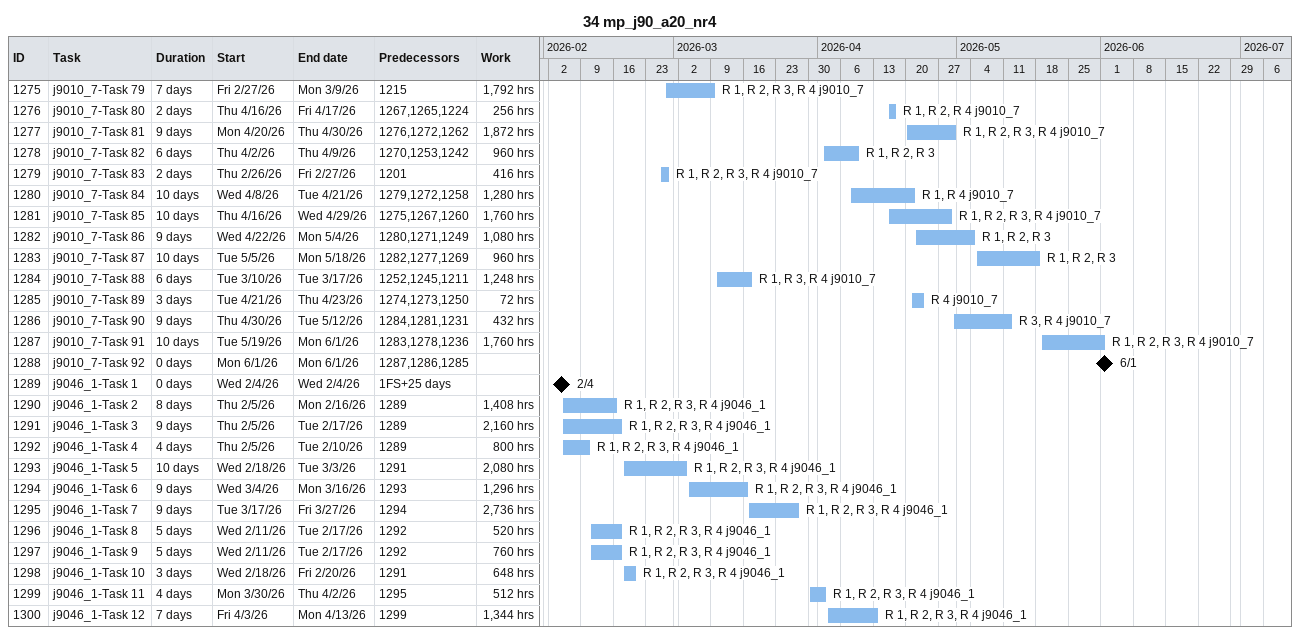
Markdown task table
34 mp_j90_a20_nr4

| ID | Task | Duration | Start | Finish | Predecessors | Resources | Work (h) |
|---|---|---|---|---|---|---|---|
| 1275 | j9010_7-Task 79 | 7d | 2026-02-27 | 2026-03-09 | 1215 | R 1, R 2, R 3, R 4 j9010_7 | 1792 |
| 1276 | j9010_7-Task 80 | 2d | 2026-04-16 | 2026-04-17 | 1267, 1265, 1224 | R 1, R 2, R 4 j9010_7 | 256 |
| 1277 | j9010_7-Task 81 | 9d | 2026-04-20 | 2026-04-30 | 1276, 1272, 1262 | R 1, R 2, R 3, R 4 j9010_7 | 1872 |
| 1278 | j9010_7-Task 82 | 6d | 2026-04-02 | 2026-04-09 | 1270, 1253, 1242 | R 1, R 2, R 3 | 960 |
| 1279 | j9010_7-Task 83 | 2d | 2026-02-26 | 2026-02-27 | 1201 | R 1, R 2, R 3, R 4 j9010_7 | 416 |
| 1280 | j9010_7-Task 84 | 10d | 2026-04-08 | 2026-04-21 | 1279, 1272, 1258 | R 1, R 4 j9010_7 | 1280 |
| 1281 | j9010_7-Task 85 | 10d | 2026-04-16 | 2026-04-29 | 1275, 1267, 1260 | R 1, R 2, R 3, R 4 j9010_7 | 1760 |
| 1282 | j9010_7-Task 86 | 9d | 2026-04-22 | 2026-05-04 | 1280, 1271, 1249 | R 1, R 2, R 3 | 1080 |
| 1283 | j9010_7-Task 87 | 10d | 2026-05-05 | 2026-05-18 | 1282, 1277, 1269 | R 1, R 2, R 3 | 960 |
| 1284 | j9010_7-Task 88 | 6d | 2026-03-10 | 2026-03-17 | 1252, 1245, 1211 | R 1, R 3, R 4 j9010_7 | 1248 |
| 1285 | j9010_7-Task 89 | 3d | 2026-04-21 | 2026-04-23 | 1274, 1273, 1250 | R 4 j9010_7 | 72 |
| 1286 | j9010_7-Task 90 | 9d | 2026-04-30 | 2026-05-12 | 1284, 1281, 1231 | R 3, R 4 j9010_7 | 432 |
| 1287 | j9010_7-Task 91 | 10d | 2026-05-19 | 2026-06-01 | 1283, 1278, 1236 | R 1, R 2, R 3, R 4 j9010_7 | 1760 |
| 1288 | j9010_7-Task 92 | 0d | 2026-06-01 | 2026-06-01 | 1287, 1286, 1285 |  |  |
| 1289 | j9046_1-Task 1 | 0d | 2026-02-04 | 2026-02-04 | 1FS+25d |  |  |
| 1290 | j9046_1-Task 2 | 8d | 2026-02-05 | 2026-02-16 | 1289 | R 1, R 2, R 3, R 4 j9046_1 | 1408 |
| 1291 | j9046_1-Task 3 | 9d | 2026-02-05 | 2026-02-17 | 1289 | R 1, R 2, R 3, R 4 j9046_1 | 2160 |
| 1292 | j9046_1-Task 4 | 4d | 2026-02-05 | 2026-02-10 | 1289 | R 1, R 2, R 3, R 4 j9046_1 | 800 |
| 1293 | j9046_1-Task 5 | 10d | 2026-02-18 | 2026-03-03 | 1291 | R 1, R 2, R 3, R 4 j9046_1 | 2080 |
| 1294 | j9046_1-Task 6 | 9d | 2026-03-04 | 2026-03-16 | 1293 | R 1, R 2, R 3, R 4 j9046_1 | 1296 |
| 1295 | j9046_1-Task 7 | 9d | 2026-03-17 | 2026-03-27 | 1294 | R 1, R 2, R 3, R 4 j9046_1 | 2736 |
| 1296 | j9046_1-Task 8 | 5d | 2026-02-11 | 2026-02-17 | 1292 | R 1, R 2, R 3, R 4 j9046_1 | 520 |
| 1297 | j9046_1-Task 9 | 5d | 2026-02-11 | 2026-02-17 | 1292 | R 1, R 2, R 3, R 4 j9046_1 | 760 |
| 1298 | j9046_1-Task 10 | 3d | 2026-02-18 | 2026-02-20 | 1291 | R 1, R 2, R 3, R 4 j9046_1 | 648 |
| 1299 | j9046_1-Task 11 | 4d | 2026-03-30 | 2026-04-02 | 1295 | R 1, R 2, R 3, R 4 j9046_1 | 512 |
| 1300 | j9046_1-Task 12 | 7d | 2026-04-03 | 2026-04-13 | 1299 | R 1, R 2, R 3, R 4 j9046_1 | 1344 |
